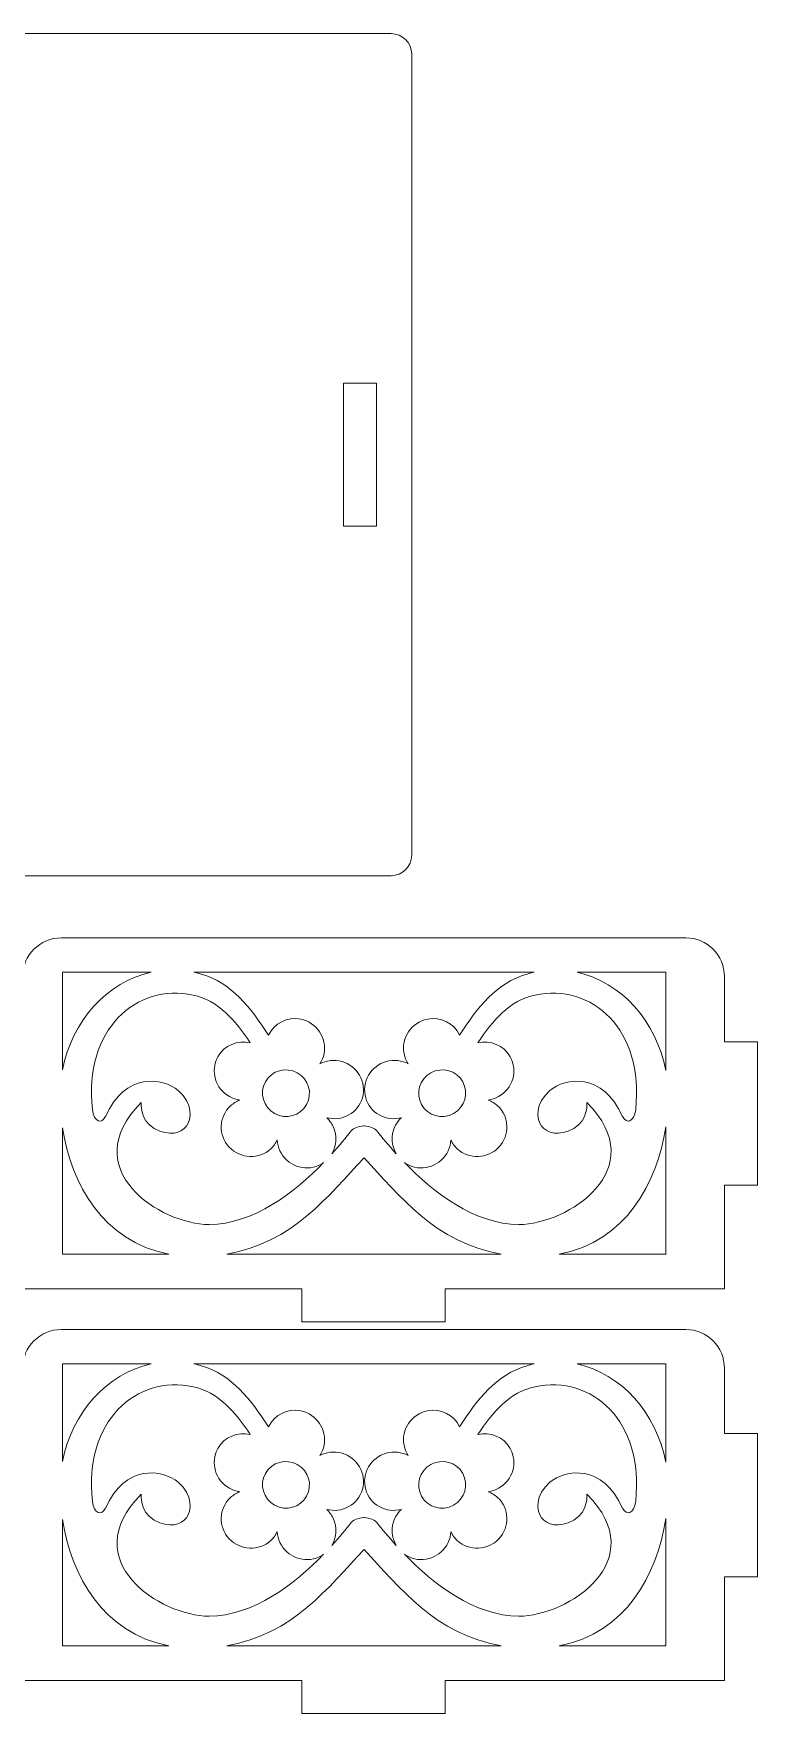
# Model space of a CAD drawing. Header units: millimetres. Extents: x -193 to 194, y -148 to 156.
# Drawn here: x 63.5 to 194.4, y -148.3 to 155.7 of the extents above; entities that cross this region are included whole.
import ezdxf

# ---------------------------------------------------------------- set-up
doc = ezdxf.new("R2010")
doc.units = ezdxf.units.MM
doc.header["$MEASUREMENT"] = 0
doc.layers.add('Camada 1', color=7, linetype='Continuous')

msp = doc.modelspace()

# ---------------------------------------------------------------- linework, layer by layer
at = {"layer": 'Camada 1', "color": 250, "lineweight": 20}
msp.add_lwpolyline([(119.5627, 66.5627), (125.5341, 66.5627), (125.5341, 92.4919), (119.5627, 92.4919), (119.5627, 66.5627)], close=True, dxfattribs=at)
for points, knots in [([(-134.8222, 152.0221), (-134.8222, 154.0814), (-133.1522, 155.7347), (-131.0929, 155.7347), (-131.0929, 155.7347), (-131.0929, 155.7347), (128.1323, 155.7347), (128.1323, 155.7347), (128.1323, 155.7347), (130.1916, 155.7347), (131.8778, 154.0814), (131.8778, 152.0221), (131.8778, 152.0221), (131.8778, 152.0221), (131.8778, 7.0555), (131.8778, 7.0555), (131.8778, 7.0555), (131.8778, 4.9962), (130.1916, 3.3347), (128.1323, 3.3347), (128.1323, 3.3347), (128.1323, 3.3347), (-131.0929, 3.3347), (-131.0929, 3.3347), (-131.0929, 3.3347), (-133.1522, 3.3347), (-134.8222, 4.9962), (-134.8222, 7.0555), (-134.8222, 7.0555), (-134.8222, 7.0555), (-134.8222, 152.0221), (-134.8222, 152.0221)], [0, 0, 0, 0, 0.11111111, 0.11111111, 0.11111111, 0.11111111, 0.22222222, 0.22222222, 0.22222222, 0.22222222, 0.33333333, 0.33333333, 0.33333333, 0.33333333, 0.44444444, 0.44444444, 0.44444444, 0.44444444, 0.55555556, 0.55555556, 0.55555556, 0.55555556, 0.66666667, 0.66666667, 0.66666667, 0.66666667, 0.77777778, 0.77777778, 0.77777778, 0.77777778, 1, 1, 1, 1]), ([(-185.9973, -7.9108), (-104.6378, -7.9108), (-26.7232, -7.9108), (54.4144, -7.9108), (54.4144, -7.9108), (58.2836, -7.9108), (61.4638, -11.0672), (61.4638, -14.9372), (61.4638, -14.9372), (61.4638, -11.0478), (64.6134, -7.9155), (68.5028, -7.9155), (68.5028, -7.9155), (106.5351, -7.9155), (143.497, -7.9155), (181.4751, -7.9155), (181.4751, -7.9155), (185.3646, -7.9155), (188.462, -11.0474), (188.462, -14.9368), (188.462, -14.9368), (188.462, -19.1723), (188.462, -22.5093), (188.462, -26.7448), (188.462, -26.7448), (188.462, -26.7448), (194.4354, -26.7448), (194.4354, -26.7448), (194.4354, -26.7448), (194.4354, -26.7448), (194.4354, -52.674), (194.4354, -52.674), (194.4354, -52.674), (194.4354, -52.674), (188.462, -52.674), (188.462, -52.674), (188.462, -52.674), (188.462, -52.674), (188.462, -71.4155), (188.462, -71.4155), (188.462, -71.4155), (188.462, -71.4155), (137.9436, -71.4155), (137.9436, -71.4155), (137.9436, -71.4155), (137.9436, -71.4155), (137.9436, -77.387), (137.9436, -77.387), (137.9436, -77.387), (137.9436, -77.387), (112.0144, -77.387), (112.0144, -77.387), (112.0144, -77.387), (112.0144, -77.387), (112.0144, -71.4155), (112.0144, -71.4155), (112.0144, -71.4155), (112.0144, -71.4155), (61.462, -71.4155), (61.462, -71.4155), (61.462, -71.4155), (61.462, -71.4155), (61.462, -52.674), (61.462, -52.674), (61.462, -52.674), (61.462, -52.674), (55.4763, -52.674), (55.4763, -52.674), (55.4763, -52.674), (55.4763, -52.674), (55.4763, -26.7448), (55.4763, -26.7448), (55.4763, -26.7448), (55.4763, -26.7448), (61.462, -26.7448), (61.462, -26.7448), (61.462, -26.7448), (61.462, -26.7448), (61.4638, -14.9372), (61.4638, -14.9372)], [0, 0, 0, 0, 0.04761905, 0.04761905, 0.04761905, 0.04761905, 0.0952381, 0.0952381, 0.0952381, 0.0952381, 0.14285714, 0.14285714, 0.14285714, 0.14285714, 0.19047619, 0.19047619, 0.19047619, 0.19047619, 0.23809524, 0.23809524, 0.23809524, 0.23809524, 0.28571429, 0.28571429, 0.28571429, 0.28571429, 0.33333333, 0.33333333, 0.33333333, 0.33333333, 0.38095238, 0.38095238, 0.38095238, 0.38095238, 0.42857143, 0.42857143, 0.42857143, 0.42857143, 0.47619048, 0.47619048, 0.47619048, 0.47619048, 0.52380952, 0.52380952, 0.52380952, 0.52380952, 0.57142857, 0.57142857, 0.57142857, 0.57142857, 0.61904762, 0.61904762, 0.61904762, 0.61904762, 0.66666667, 0.66666667, 0.66666667, 0.66666667, 0.71428571, 0.71428571, 0.71428571, 0.71428571, 0.76190476, 0.76190476, 0.76190476, 0.76190476, 0.80952381, 0.80952381, 0.80952381, 0.80952381, 0.85714286, 0.85714286, 0.85714286, 0.85714286, 0.9047619, 0.9047619, 0.9047619, 0.9047619, 1, 1, 1, 1]), ([(-185.9973, -78.7931), (-104.6378, -78.7931), (-26.7232, -78.7931), (54.4144, -78.7931), (54.4144, -78.7931), (58.2836, -78.7931), (61.4638, -81.9495), (61.4638, -85.8195), (61.4638, -85.8195), (61.4638, -81.9301), (64.6134, -78.7978), (68.5028, -78.7978), (68.5028, -78.7978), (106.5351, -78.7978), (143.497, -78.7978), (181.4751, -78.7978), (181.4751, -78.7978), (185.3646, -78.7978), (188.462, -81.9297), (188.462, -85.8191), (188.462, -85.8191), (188.462, -90.0546), (188.462, -93.3916), (188.462, -97.6271), (188.462, -97.6271), (188.462, -97.6271), (194.4354, -97.6271), (194.4354, -97.6271), (194.4354, -97.6271), (194.4354, -97.6271), (194.4354, -123.5563), (194.4354, -123.5563), (194.4354, -123.5563), (194.4354, -123.5563), (188.462, -123.5563), (188.462, -123.5563), (188.462, -123.5563), (188.462, -123.5563), (188.462, -142.2978), (188.462, -142.2978), (188.462, -142.2978), (188.462, -142.2978), (137.9436, -142.2978), (137.9436, -142.2978), (137.9436, -142.2978), (137.9436, -142.2978), (137.9436, -148.2693), (137.9436, -148.2693), (137.9436, -148.2693), (137.9436, -148.2693), (112.0144, -148.2693), (112.0144, -148.2693), (112.0144, -148.2693), (112.0144, -148.2693), (112.0144, -142.2978), (112.0144, -142.2978), (112.0144, -142.2978), (112.0144, -142.2978), (61.462, -142.2978), (61.462, -142.2978), (61.462, -142.2978), (61.462, -142.2978), (61.462, -123.5563), (61.462, -123.5563), (61.462, -123.5563), (61.462, -123.5563), (55.4763, -123.5563), (55.4763, -123.5563), (55.4763, -123.5563), (55.4763, -123.5563), (55.4763, -97.6271), (55.4763, -97.6271), (55.4763, -97.6271), (55.4763, -97.6271), (61.462, -97.6271), (61.462, -97.6271), (61.462, -97.6271), (61.462, -97.6271), (61.4638, -85.8195), (61.4638, -85.8195)], [0, 0, 0, 0, 0.04761905, 0.04761905, 0.04761905, 0.04761905, 0.0952381, 0.0952381, 0.0952381, 0.0952381, 0.14285714, 0.14285714, 0.14285714, 0.14285714, 0.19047619, 0.19047619, 0.19047619, 0.19047619, 0.23809524, 0.23809524, 0.23809524, 0.23809524, 0.28571429, 0.28571429, 0.28571429, 0.28571429, 0.33333333, 0.33333333, 0.33333333, 0.33333333, 0.38095238, 0.38095238, 0.38095238, 0.38095238, 0.42857143, 0.42857143, 0.42857143, 0.42857143, 0.47619048, 0.47619048, 0.47619048, 0.47619048, 0.52380952, 0.52380952, 0.52380952, 0.52380952, 0.57142857, 0.57142857, 0.57142857, 0.57142857, 0.61904762, 0.61904762, 0.61904762, 0.61904762, 0.66666667, 0.66666667, 0.66666667, 0.66666667, 0.71428571, 0.71428571, 0.71428571, 0.71428571, 0.76190476, 0.76190476, 0.76190476, 0.76190476, 0.80952381, 0.80952381, 0.80952381, 0.80952381, 0.85714286, 0.85714286, 0.85714286, 0.85714286, 0.9047619, 0.9047619, 0.9047619, 0.9047619, 1, 1, 1, 1])]:
    msp.add_open_spline(points, degree=3, knots=knots, dxfattribs=at)
at = {"layer": 'Camada 1', "color": 250, "lineweight": 9}
for points, knots in [([(68.6672, -31.8127), (68.6672, -31.8127), (68.6672, -14.134), (68.6672, -14.134), (68.6672, -14.134), (68.6672, -14.134), (84.7022, -14.134), (84.7022, -14.134), (84.7022, -14.134), (76.7749, -15.8861), (70.4173, -22.91), (68.6672, -31.8127)], [0, 0, 0, 0, 0.25, 0.25, 0.25, 0.25, 0.5, 0.5, 0.5, 0.5, 1, 1, 1, 1]), ([(154.0261, -14.134), (154.0261, -14.134), (92.4773, -14.134), (92.4773, -14.134), (92.4773, -14.134), (92.904, -14.2262), (93.3321, -14.3341), (93.7615, -14.4579), (93.7615, -14.4579), (99.3067, -16.0559), (102.7301, -20.5578), (105.9808, -25.5203), (105.9808, -25.5203), (106.987, -23.3967), (109.349, -22.1479), (111.7889, -22.637), (111.7889, -22.637), (114.6758, -23.2155), (116.57, -26.0033), (116.0201, -28.8629), (116.0201, -28.8629), (115.8899, -29.5424), (115.6296, -30.1616), (115.2756, -30.7079), (115.2756, -30.7079), (115.8443, -30.4055), (116.4769, -30.1981), (117.1589, -30.1202), (117.1589, -30.1202), (120.0738, -29.7869), (122.7369, -31.866), (123.1065, -34.7651), (123.1065, -34.7651), (123.4756, -37.6636), (121.4114, -40.2841), (118.4965, -40.6169), (118.4965, -40.6169), (117.8036, -40.6966), (117.1272, -40.6357), (116.491, -40.4642), (116.491, -40.4642), (116.963, -40.9107), (117.3633, -41.4466), (117.6565, -42.0671), (117.6565, -42.0671), (118.4399, -43.7283), (118.286, -45.5787), (117.4089, -47.0276), (117.4089, -47.0276), (118.8292, -45.4692), (120.0227, -44.0148), (120.9352, -42.8414), (120.9352, -42.8414), (121.378, -42.3426), (122.2953, -41.974), (123.1643, -41.9545), (123.1643, -41.9545), (123.1934, -41.9533), (123.2226, -41.9533), (123.2518, -41.9533), (123.2518, -41.9533), (123.281, -41.9533), (123.3101, -41.9533), (123.3394, -41.9545), (123.3394, -41.9545), (124.2086, -41.974), (125.1253, -42.3426), (125.5687, -42.8414), (125.5687, -42.8414), (126.4812, -44.0148), (127.6741, -45.4692), (129.0944, -47.0276), (129.0944, -47.0276), (128.2173, -45.5787), (128.0634, -43.7283), (128.8468, -42.0671), (128.8468, -42.0671), (129.14, -41.4466), (129.5409, -40.9107), (130.013, -40.4642), (130.013, -40.4642), (129.3761, -40.6357), (128.6997, -40.6966), (128.0068, -40.6169), (128.0068, -40.6169), (125.0919, -40.2841), (123.028, -37.6636), (123.3972, -34.7651), (123.3972, -34.7651), (123.7664, -31.866), (126.4301, -29.7869), (129.3444, -30.1202), (129.3444, -30.1202), (130.0264, -30.1981), (130.659, -30.4055), (131.2277, -30.7079), (131.2277, -30.7079), (130.8737, -30.1616), (130.6134, -29.5424), (130.4832, -28.8629), (130.4832, -28.8629), (129.9339, -26.0033), (131.8275, -23.2155), (134.7144, -22.637), (134.7144, -22.637), (137.1543, -22.1479), (139.5163, -23.3967), (140.523, -25.5203), (140.523, -25.5203), (143.7738, -20.5578), (147.1973, -16.0559), (152.7418, -14.4579), (152.7418, -14.4579), (153.1712, -14.3341), (153.5995, -14.2263), (154.0261, -14.134)], [0, 0, 0, 0, 0.03333333, 0.03333333, 0.03333333, 0.03333333, 0.06666667, 0.06666667, 0.06666667, 0.06666667, 0.1, 0.1, 0.1, 0.1, 0.13333333, 0.13333333, 0.13333333, 0.13333333, 0.16666667, 0.16666667, 0.16666667, 0.16666667, 0.2, 0.2, 0.2, 0.2, 0.23333333, 0.23333333, 0.23333333, 0.23333333, 0.26666667, 0.26666667, 0.26666667, 0.26666667, 0.3, 0.3, 0.3, 0.3, 0.33333333, 0.33333333, 0.33333333, 0.33333333, 0.36666667, 0.36666667, 0.36666667, 0.36666667, 0.4, 0.4, 0.4, 0.4, 0.43333333, 0.43333333, 0.43333333, 0.43333333, 0.46666667, 0.46666667, 0.46666667, 0.46666667, 0.5, 0.5, 0.5, 0.5, 0.53333333, 0.53333333, 0.53333333, 0.53333333, 0.56666667, 0.56666667, 0.56666667, 0.56666667, 0.6, 0.6, 0.6, 0.6, 0.63333333, 0.63333333, 0.63333333, 0.63333333, 0.66666667, 0.66666667, 0.66666667, 0.66666667, 0.7, 0.7, 0.7, 0.7, 0.73333333, 0.73333333, 0.73333333, 0.73333333, 0.76666667, 0.76666667, 0.76666667, 0.76666667, 0.8, 0.8, 0.8, 0.8, 0.83333333, 0.83333333, 0.83333333, 0.83333333, 0.86666667, 0.86666667, 0.86666667, 0.86666667, 0.9, 0.9, 0.9, 0.9, 0.93333333, 0.93333333, 0.93333333, 0.93333333, 1, 1, 1, 1]), ([(177.8627, -31.948), (177.8627, -31.948), (177.8627, -14.134), (177.8627, -14.134), (177.8627, -14.134), (177.8627, -14.134), (161.8014, -14.134), (161.8014, -14.134), (161.8014, -14.134), (169.7687, -15.8951), (176.1505, -22.9814), (177.8627, -31.948)], [0, 0, 0, 0, 0.25, 0.25, 0.25, 0.25, 0.5, 0.5, 0.5, 0.5, 1, 1, 1, 1]), ([(82.9126, -37.7287), (82.9126, -37.7287), (82.6005, -40.8431), (85.3001, -42.4004), (85.3001, -42.4004), (87.9997, -43.9576), (90.1799, -43.2307), (91.1142, -41.9849), (91.1142, -41.9849), (92.0485, -40.7391), (92.36, -37.8845), (89.6087, -35.5486), (89.6087, -35.5486), (86.8573, -33.2128), (80.0055, -32.172), (76.4762, -40.2452), (76.4762, -40.2452), (75.7493, -41.6734), (74.3995, -41.2586), (74.0978, -38.9745), (74.0978, -38.9745), (72.5016, -24.4381), (82.0725, -16.0893), (92.3077, -18.2633), (92.3077, -18.2633), (96.9136, -19.2415), (99.9174, -22.8456), (102.6535, -26.9103), (102.6535, -26.9103), (100.3919, -26.367), (97.9702, -27.3391), (96.7975, -29.445), (96.7975, -29.445), (95.3826, -31.9858), (96.3236, -35.2086), (98.8991, -36.6423), (98.8991, -36.6423), (99.5013, -36.9775), (100.1407, -37.1807), (100.7836, -37.2701), (100.7836, -37.2701), (100.1717, -37.5019), (99.5926, -37.8468), (99.084, -38.3157), (99.084, -38.3157), (96.9428, -40.289), (96.837, -43.631), (98.8505, -45.7801), (98.8505, -45.7801), (100.8626, -47.9292), (104.2302, -48.0715), (106.3714, -46.0988), (106.3714, -46.0988), (106.8726, -45.6365), (107.2571, -45.0982), (107.5345, -44.5197), (107.5345, -44.5197), (107.5734, -45.1718), (107.7315, -45.8287), (108.0296, -46.4595), (108.0296, -46.4595), (109.2809, -49.1129), (112.4507, -50.2814), (115.1101, -49.0679), (115.1101, -49.0679), (115.4045, -48.9334), (115.6777, -48.7722), (115.9338, -48.5934), (115.9338, -48.5934), (110.742, -53.9294), (103.2192, -59.7897), (95.2147, -59.7897), (95.2147, -59.7897), (86.3914, -59.7897), (70.9736, -49.7711), (82.9126, -37.7287)], [0, 0, 0, 0, 0.05, 0.05, 0.05, 0.05, 0.1, 0.1, 0.1, 0.1, 0.15, 0.15, 0.15, 0.15, 0.2, 0.2, 0.2, 0.2, 0.25, 0.25, 0.25, 0.25, 0.3, 0.3, 0.3, 0.3, 0.35, 0.35, 0.35, 0.35, 0.4, 0.4, 0.4, 0.4, 0.45, 0.45, 0.45, 0.45, 0.5, 0.5, 0.5, 0.5, 0.55, 0.55, 0.55, 0.55, 0.6, 0.6, 0.6, 0.6, 0.65, 0.65, 0.65, 0.65, 0.7, 0.7, 0.7, 0.7, 0.75, 0.75, 0.75, 0.75, 0.8, 0.8, 0.8, 0.8, 0.85, 0.85, 0.85, 0.85, 0.9, 0.9, 0.9, 0.9, 1, 1, 1, 1]), ([(138.4743, -46.4595), (138.7718, -45.8287), (138.9305, -45.1718), (138.9695, -44.5197), (138.9695, -44.5197), (139.2462, -45.0982), (139.6313, -45.6365), (140.1319, -46.0988), (140.1319, -46.0988), (142.2731, -48.0715), (145.6412, -47.9292), (147.6535, -45.7801), (147.6535, -45.7801), (149.6663, -43.631), (149.5611, -40.289), (147.4193, -38.3157), (147.4193, -38.3157), (146.9107, -37.8468), (146.3322, -37.5019), (145.7197, -37.2701), (145.7197, -37.2701), (146.3626, -37.1807), (147.002, -36.9775), (147.6042, -36.6423), (147.6042, -36.6423), (150.1797, -35.2086), (151.1207, -31.9858), (149.7058, -29.445), (149.7058, -29.445), (148.5331, -27.3391), (146.1114, -26.367), (143.8498, -26.9103), (143.8498, -26.9103), (146.5865, -22.8456), (149.5903, -19.2415), (154.1956, -18.2633), (154.1956, -18.2633), (164.4308, -16.0893), (174.0023, -24.4381), (172.4062, -38.9745), (172.4062, -38.9745), (172.1038, -41.2586), (170.754, -41.6734), (170.0277, -40.2452), (170.0277, -40.2452), (166.4978, -32.172), (159.646, -33.2128), (156.8946, -35.5486), (156.8946, -35.5486), (154.1433, -37.8845), (154.4554, -40.7391), (155.3897, -41.9849), (155.3897, -41.9849), (156.3241, -43.2307), (158.5042, -43.9576), (161.2032, -42.4004), (161.2032, -42.4004), (163.9028, -40.8431), (163.5907, -37.7287), (163.5907, -37.7287), (163.5907, -37.7287), (175.5297, -49.7711), (160.1119, -59.7897), (151.2886, -59.7897), (151.2886, -59.7897), (143.2841, -59.7897), (135.7613, -53.9294), (130.5695, -48.5934), (130.5695, -48.5934), (130.8257, -48.7722), (131.0987, -48.9334), (131.3938, -49.0679), (131.3938, -49.0679), (134.0526, -50.2814), (137.2224, -49.1129), (138.4743, -46.4595)], [0, 0, 0, 0, 0.05, 0.05, 0.05, 0.05, 0.1, 0.1, 0.1, 0.1, 0.15, 0.15, 0.15, 0.15, 0.2, 0.2, 0.2, 0.2, 0.25, 0.25, 0.25, 0.25, 0.3, 0.3, 0.3, 0.3, 0.35, 0.35, 0.35, 0.35, 0.4, 0.4, 0.4, 0.4, 0.45, 0.45, 0.45, 0.45, 0.5, 0.5, 0.5, 0.5, 0.55, 0.55, 0.55, 0.55, 0.6, 0.6, 0.6, 0.6, 0.65, 0.65, 0.65, 0.65, 0.7, 0.7, 0.7, 0.7, 0.75, 0.75, 0.75, 0.75, 0.8, 0.8, 0.8, 0.8, 0.85, 0.85, 0.85, 0.85, 0.9, 0.9, 0.9, 0.9, 1, 1, 1, 1]), ([(107.0746, -39.6989), (105.0161, -38.5536), (104.2649, -35.9793), (105.3957, -33.9495), (105.3957, -33.9495), (106.5253, -31.9196), (109.1099, -31.203), (111.1672, -32.3484), (111.1672, -32.3484), (113.2244, -33.4944), (113.9763, -36.0687), (112.846, -38.0986), (112.846, -38.0986), (111.7159, -40.1284), (109.1318, -40.845), (107.0746, -39.6989)], [0, 0, 0, 0, 0.2, 0.2, 0.2, 0.2, 0.4, 0.4, 0.4, 0.4, 0.6, 0.6, 0.6, 0.6, 1, 1, 1, 1]), ([(139.4294, -39.6989), (141.4872, -38.5536), (142.2384, -35.9793), (141.1082, -33.9495), (141.1082, -33.9495), (139.978, -31.9196), (137.394, -31.203), (135.3368, -32.3484), (135.3368, -32.3484), (133.2789, -33.4944), (132.527, -36.0687), (133.6578, -38.0986), (133.6578, -38.0986), (134.7874, -40.1284), (137.3721, -40.845), (139.4294, -39.6989)], [0, 0, 0, 0, 0.2, 0.2, 0.2, 0.2, 0.4, 0.4, 0.4, 0.4, 0.6, 0.6, 0.6, 0.6, 1, 1, 1, 1]), ([(87.9128, -65.1595), (87.9128, -65.1595), (68.6672, -65.1595), (68.6672, -65.1595), (68.6672, -65.1595), (68.6672, -65.1595), (68.6672, -42.2992), (68.6672, -42.2992)], [0, 0, 0, 0, 0.33333333, 0.33333333, 0.33333333, 0.33333333, 1, 1, 1, 1]), ([(177.8627, -42.1326), (177.8627, -42.1326), (177.8627, -65.1595), (177.8627, -65.1595), (177.8627, -65.1595), (177.8627, -65.1595), (158.5899, -65.1595), (158.5899, -65.1595)], [0, 0, 0, 0, 0.33333333, 0.33333333, 0.33333333, 0.33333333, 1, 1, 1, 1]), ([(98.4126, -65.1596), (110.3925, -63.1013), (116.7723, -54.5923), (123.2518, -47.7284), (123.2518, -47.7284), (129.7309, -54.5922), (136.1107, -63.1011), (148.0902, -65.1595)], [0, 0, 0, 0, 0.33333333, 0.33333333, 0.33333333, 0.33333333, 1, 1, 1, 1]), ([(68.6672, -102.695), (68.6672, -102.695), (68.6672, -85.0163), (68.6672, -85.0163), (68.6672, -85.0163), (68.6672, -85.0163), (84.7022, -85.0163), (84.7022, -85.0163), (84.7022, -85.0163), (76.7749, -86.7684), (70.4173, -93.7923), (68.6672, -102.695)], [0, 0, 0, 0, 0.25, 0.25, 0.25, 0.25, 0.5, 0.5, 0.5, 0.5, 1, 1, 1, 1]), ([(154.0261, -85.0163), (154.0261, -85.0163), (92.4773, -85.0163), (92.4773, -85.0163), (92.4773, -85.0163), (92.904, -85.1085), (93.3321, -85.2164), (93.7615, -85.3402), (93.7615, -85.3402), (99.3067, -86.9382), (102.7301, -91.4401), (105.9808, -96.4026), (105.9808, -96.4026), (106.987, -94.279), (109.349, -93.0302), (111.7889, -93.5193), (111.7889, -93.5193), (114.6758, -94.0978), (116.57, -96.8856), (116.0201, -99.7452), (116.0201, -99.7452), (115.8899, -100.4247), (115.6296, -101.0439), (115.2756, -101.5902), (115.2756, -101.5902), (115.8443, -101.2878), (116.4769, -101.0804), (117.1589, -101.0025), (117.1589, -101.0025), (120.0738, -100.6692), (122.7369, -102.7483), (123.1065, -105.6474), (123.1065, -105.6474), (123.4756, -108.5459), (121.4114, -111.1664), (118.4965, -111.4992), (118.4965, -111.4992), (117.8036, -111.5789), (117.1272, -111.518), (116.491, -111.3465), (116.491, -111.3465), (116.963, -111.793), (117.3633, -112.3289), (117.6565, -112.9494), (117.6565, -112.9494), (118.4399, -114.6106), (118.286, -116.461), (117.4089, -117.9099), (117.4089, -117.9099), (118.8292, -116.3515), (120.0227, -114.8971), (120.9352, -113.7237), (120.9352, -113.7237), (121.378, -113.2249), (122.2953, -112.8563), (123.1643, -112.8368), (123.1643, -112.8368), (123.1934, -112.8356), (123.2226, -112.8356), (123.2518, -112.8356), (123.2518, -112.8356), (123.281, -112.8356), (123.3101, -112.8356), (123.3394, -112.8368), (123.3394, -112.8368), (124.2086, -112.8563), (125.1253, -113.2249), (125.5687, -113.7237), (125.5687, -113.7237), (126.4812, -114.8971), (127.6741, -116.3515), (129.0944, -117.9099), (129.0944, -117.9099), (128.2173, -116.461), (128.0634, -114.6106), (128.8468, -112.9494), (128.8468, -112.9494), (129.14, -112.3289), (129.5409, -111.793), (130.013, -111.3465), (130.013, -111.3465), (129.3761, -111.518), (128.6997, -111.5789), (128.0068, -111.4992), (128.0068, -111.4992), (125.0919, -111.1664), (123.028, -108.5459), (123.3972, -105.6474), (123.3972, -105.6474), (123.7664, -102.7483), (126.4301, -100.6692), (129.3444, -101.0025), (129.3444, -101.0025), (130.0264, -101.0804), (130.659, -101.2878), (131.2277, -101.5902), (131.2277, -101.5902), (130.8737, -101.0439), (130.6134, -100.4247), (130.4832, -99.7452), (130.4832, -99.7452), (129.9339, -96.8856), (131.8275, -94.0978), (134.7144, -93.5193), (134.7144, -93.5193), (137.1543, -93.0302), (139.5163, -94.279), (140.523, -96.4026), (140.523, -96.4026), (143.7738, -91.4401), (147.1973, -86.9382), (152.7418, -85.3402), (152.7418, -85.3402), (153.1712, -85.2164), (153.5995, -85.1086), (154.0261, -85.0163)], [0, 0, 0, 0, 0.03333333, 0.03333333, 0.03333333, 0.03333333, 0.06666667, 0.06666667, 0.06666667, 0.06666667, 0.1, 0.1, 0.1, 0.1, 0.13333333, 0.13333333, 0.13333333, 0.13333333, 0.16666667, 0.16666667, 0.16666667, 0.16666667, 0.2, 0.2, 0.2, 0.2, 0.23333333, 0.23333333, 0.23333333, 0.23333333, 0.26666667, 0.26666667, 0.26666667, 0.26666667, 0.3, 0.3, 0.3, 0.3, 0.33333333, 0.33333333, 0.33333333, 0.33333333, 0.36666667, 0.36666667, 0.36666667, 0.36666667, 0.4, 0.4, 0.4, 0.4, 0.43333333, 0.43333333, 0.43333333, 0.43333333, 0.46666667, 0.46666667, 0.46666667, 0.46666667, 0.5, 0.5, 0.5, 0.5, 0.53333333, 0.53333333, 0.53333333, 0.53333333, 0.56666667, 0.56666667, 0.56666667, 0.56666667, 0.6, 0.6, 0.6, 0.6, 0.63333333, 0.63333333, 0.63333333, 0.63333333, 0.66666667, 0.66666667, 0.66666667, 0.66666667, 0.7, 0.7, 0.7, 0.7, 0.73333333, 0.73333333, 0.73333333, 0.73333333, 0.76666667, 0.76666667, 0.76666667, 0.76666667, 0.8, 0.8, 0.8, 0.8, 0.83333333, 0.83333333, 0.83333333, 0.83333333, 0.86666667, 0.86666667, 0.86666667, 0.86666667, 0.9, 0.9, 0.9, 0.9, 0.93333333, 0.93333333, 0.93333333, 0.93333333, 1, 1, 1, 1]), ([(177.8627, -102.8303), (177.8627, -102.8303), (177.8627, -85.0163), (177.8627, -85.0163), (177.8627, -85.0163), (177.8627, -85.0163), (161.8014, -85.0163), (161.8014, -85.0163), (161.8014, -85.0163), (169.7687, -86.7774), (176.1505, -93.8637), (177.8627, -102.8303)], [0, 0, 0, 0, 0.25, 0.25, 0.25, 0.25, 0.5, 0.5, 0.5, 0.5, 1, 1, 1, 1]), ([(82.9126, -108.611), (82.9126, -108.611), (82.6005, -111.7254), (85.3001, -113.2827), (85.3001, -113.2827), (87.9997, -114.8399), (90.1799, -114.113), (91.1142, -112.8672), (91.1142, -112.8672), (92.0485, -111.6214), (92.36, -108.7668), (89.6087, -106.4309), (89.6087, -106.4309), (86.8573, -104.0951), (80.0055, -103.0543), (76.4762, -111.1275), (76.4762, -111.1275), (75.7493, -112.5557), (74.3995, -112.1409), (74.0978, -109.8568), (74.0978, -109.8568), (72.5016, -95.3204), (82.0725, -86.9716), (92.3077, -89.1456), (92.3077, -89.1456), (96.9136, -90.1238), (99.9174, -93.7279), (102.6535, -97.7926), (102.6535, -97.7926), (100.3919, -97.2493), (97.9702, -98.2214), (96.7975, -100.3273), (96.7975, -100.3273), (95.3826, -102.8681), (96.3236, -106.0909), (98.8991, -107.5246), (98.8991, -107.5246), (99.5013, -107.8598), (100.1407, -108.063), (100.7836, -108.1524), (100.7836, -108.1524), (100.1717, -108.3842), (99.5926, -108.7291), (99.084, -109.198), (99.084, -109.198), (96.9428, -111.1713), (96.837, -114.5133), (98.8505, -116.6624), (98.8505, -116.6624), (100.8626, -118.8115), (104.2302, -118.9538), (106.3714, -116.9811), (106.3714, -116.9811), (106.8726, -116.5188), (107.2571, -115.9805), (107.5345, -115.402), (107.5345, -115.402), (107.5734, -116.0541), (107.7315, -116.711), (108.0296, -117.3418), (108.0296, -117.3418), (109.2809, -119.9952), (112.4507, -121.1637), (115.1101, -119.9502), (115.1101, -119.9502), (115.4045, -119.8157), (115.6777, -119.6545), (115.9338, -119.4757), (115.9338, -119.4757), (110.742, -124.8117), (103.2192, -130.672), (95.2147, -130.672), (95.2147, -130.672), (86.3914, -130.672), (70.9736, -120.6534), (82.9126, -108.611)], [0, 0, 0, 0, 0.05, 0.05, 0.05, 0.05, 0.1, 0.1, 0.1, 0.1, 0.15, 0.15, 0.15, 0.15, 0.2, 0.2, 0.2, 0.2, 0.25, 0.25, 0.25, 0.25, 0.3, 0.3, 0.3, 0.3, 0.35, 0.35, 0.35, 0.35, 0.4, 0.4, 0.4, 0.4, 0.45, 0.45, 0.45, 0.45, 0.5, 0.5, 0.5, 0.5, 0.55, 0.55, 0.55, 0.55, 0.6, 0.6, 0.6, 0.6, 0.65, 0.65, 0.65, 0.65, 0.7, 0.7, 0.7, 0.7, 0.75, 0.75, 0.75, 0.75, 0.8, 0.8, 0.8, 0.8, 0.85, 0.85, 0.85, 0.85, 0.9, 0.9, 0.9, 0.9, 1, 1, 1, 1]), ([(138.4743, -117.3418), (138.7718, -116.711), (138.9305, -116.0541), (138.9695, -115.402), (138.9695, -115.402), (139.2462, -115.9805), (139.6313, -116.5188), (140.1319, -116.9811), (140.1319, -116.9811), (142.2731, -118.9538), (145.6412, -118.8115), (147.6535, -116.6624), (147.6535, -116.6624), (149.6663, -114.5133), (149.5611, -111.1713), (147.4193, -109.198), (147.4193, -109.198), (146.9107, -108.7291), (146.3322, -108.3842), (145.7197, -108.1524), (145.7197, -108.1524), (146.3626, -108.063), (147.002, -107.8598), (147.6042, -107.5246), (147.6042, -107.5246), (150.1797, -106.0909), (151.1207, -102.8681), (149.7058, -100.3273), (149.7058, -100.3273), (148.5331, -98.2214), (146.1114, -97.2493), (143.8498, -97.7926), (143.8498, -97.7926), (146.5865, -93.7279), (149.5903, -90.1238), (154.1956, -89.1456), (154.1956, -89.1456), (164.4308, -86.9716), (174.0023, -95.3204), (172.4062, -109.8568), (172.4062, -109.8568), (172.1038, -112.1409), (170.754, -112.5557), (170.0277, -111.1275), (170.0277, -111.1275), (166.4978, -103.0543), (159.646, -104.0951), (156.8946, -106.4309), (156.8946, -106.4309), (154.1433, -108.7668), (154.4554, -111.6214), (155.3897, -112.8672), (155.3897, -112.8672), (156.3241, -114.113), (158.5042, -114.8399), (161.2032, -113.2827), (161.2032, -113.2827), (163.9028, -111.7254), (163.5907, -108.611), (163.5907, -108.611), (163.5907, -108.611), (175.5297, -120.6534), (160.1119, -130.672), (151.2886, -130.672), (151.2886, -130.672), (143.2841, -130.672), (135.7613, -124.8117), (130.5695, -119.4757), (130.5695, -119.4757), (130.8257, -119.6545), (131.0987, -119.8157), (131.3938, -119.9502), (131.3938, -119.9502), (134.0526, -121.1637), (137.2224, -119.9952), (138.4743, -117.3418)], [0, 0, 0, 0, 0.05, 0.05, 0.05, 0.05, 0.1, 0.1, 0.1, 0.1, 0.15, 0.15, 0.15, 0.15, 0.2, 0.2, 0.2, 0.2, 0.25, 0.25, 0.25, 0.25, 0.3, 0.3, 0.3, 0.3, 0.35, 0.35, 0.35, 0.35, 0.4, 0.4, 0.4, 0.4, 0.45, 0.45, 0.45, 0.45, 0.5, 0.5, 0.5, 0.5, 0.55, 0.55, 0.55, 0.55, 0.6, 0.6, 0.6, 0.6, 0.65, 0.65, 0.65, 0.65, 0.7, 0.7, 0.7, 0.7, 0.75, 0.75, 0.75, 0.75, 0.8, 0.8, 0.8, 0.8, 0.85, 0.85, 0.85, 0.85, 0.9, 0.9, 0.9, 0.9, 1, 1, 1, 1]), ([(107.0746, -110.5812), (105.0161, -109.4359), (104.2649, -106.8616), (105.3957, -104.8318), (105.3957, -104.8318), (106.5253, -102.8019), (109.1099, -102.0853), (111.1672, -103.2307), (111.1672, -103.2307), (113.2244, -104.3767), (113.9763, -106.951), (112.846, -108.9809), (112.846, -108.9809), (111.7159, -111.0107), (109.1318, -111.7273), (107.0746, -110.5812)], [0, 0, 0, 0, 0.2, 0.2, 0.2, 0.2, 0.4, 0.4, 0.4, 0.4, 0.6, 0.6, 0.6, 0.6, 1, 1, 1, 1]), ([(139.4294, -110.5812), (141.4872, -109.4359), (142.2384, -106.8616), (141.1082, -104.8318), (141.1082, -104.8318), (139.978, -102.8019), (137.394, -102.0853), (135.3368, -103.2307), (135.3368, -103.2307), (133.2789, -104.3767), (132.527, -106.951), (133.6578, -108.9809), (133.6578, -108.9809), (134.7874, -111.0107), (137.3721, -111.7273), (139.4294, -110.5812)], [0, 0, 0, 0, 0.2, 0.2, 0.2, 0.2, 0.4, 0.4, 0.4, 0.4, 0.6, 0.6, 0.6, 0.6, 1, 1, 1, 1]), ([(87.9128, -136.0418), (87.9128, -136.0418), (68.6672, -136.0418), (68.6672, -136.0418), (68.6672, -136.0418), (68.6672, -136.0418), (68.6672, -113.1815), (68.6672, -113.1815)], [0, 0, 0, 0, 0.33333333, 0.33333333, 0.33333333, 0.33333333, 1, 1, 1, 1]), ([(177.8627, -113.0149), (177.8627, -113.0149), (177.8627, -136.0418), (177.8627, -136.0418), (177.8627, -136.0418), (177.8627, -136.0418), (158.5899, -136.0418), (158.5899, -136.0418)], [0, 0, 0, 0, 0.33333333, 0.33333333, 0.33333333, 0.33333333, 1, 1, 1, 1]), ([(98.4126, -136.0419), (110.3925, -133.9836), (116.7723, -125.4746), (123.2518, -118.6107), (123.2518, -118.6107), (129.7309, -125.4745), (136.1107, -133.9834), (148.0902, -136.0418)], [0, 0, 0, 0, 0.33333333, 0.33333333, 0.33333333, 0.33333333, 1, 1, 1, 1])]:
    msp.add_open_spline(points, degree=3, knots=knots, dxfattribs=at)
for points in [[(68.6672, -42.299), (70.2869, -52.4572), (75.9764, -62.8731), (87.9135, -65.1596)], [(158.5898, -65.1596), (170.5925, -62.8607), (176.2784, -52.3428), (177.8627, -42.1324)], [(148.0901, -65.1595), (148.0901, -65.1595), (98.4141, -65.1595), (98.4141, -65.1595)], [(68.6672, -113.1813), (70.2869, -123.3395), (75.9764, -133.7554), (87.9135, -136.0419)], [(158.5898, -136.0419), (170.5925, -133.743), (176.2784, -123.2251), (177.8627, -113.0147)], [(148.0901, -136.0418), (148.0901, -136.0418), (98.4141, -136.0418), (98.4141, -136.0418)]]:
    msp.add_open_spline(points, degree=3, dxfattribs=at)

doc.saveas('drawing.dxf')
